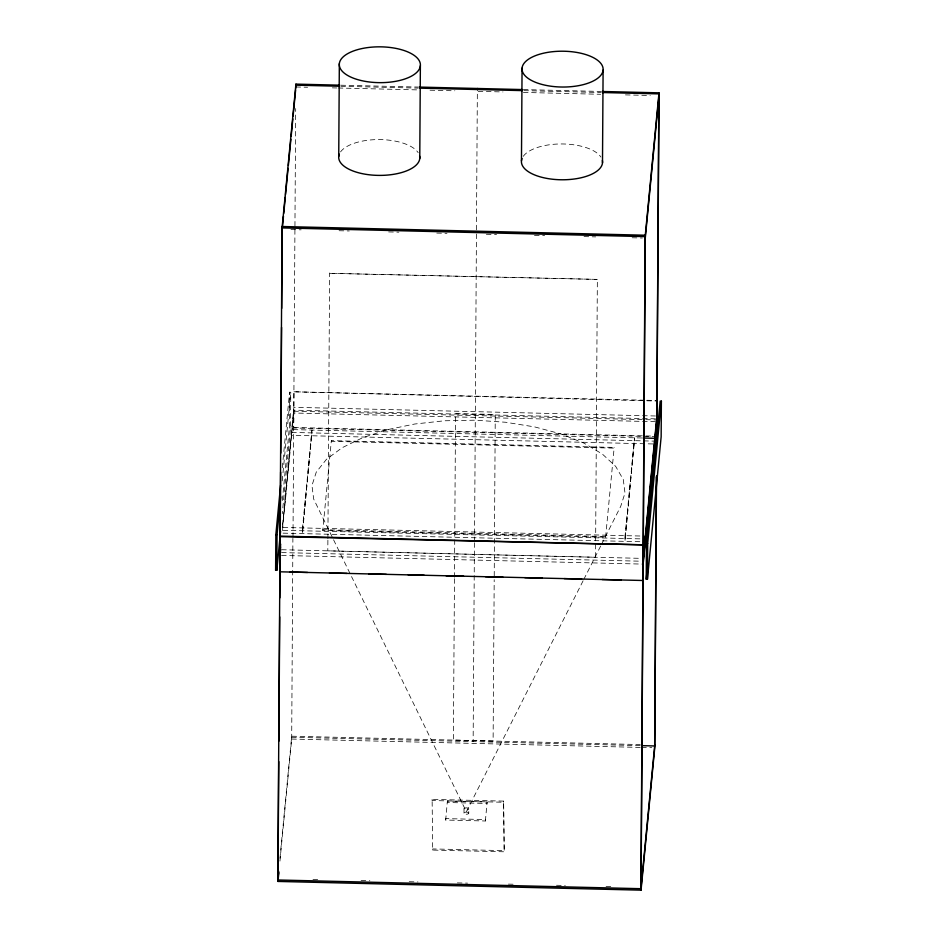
<?xml version="1.0" encoding="UTF-8"?>
<svg xmlns="http://www.w3.org/2000/svg" width="937" height="937" viewBox="0 0 937 937"><rect width="100%" height="100%" fill="white"/><g stroke="black" fill="none" stroke-linecap="round" stroke-linejoin="round"><path stroke-width="0.7" stroke-dasharray="4.68 3.51" d="M282.342 500.534L289.334 427.893L289.568 392.216L290.763 392.252L290.529 427.916L282.271 513.64M279.94 861.103L291.688 739.047L292.894 538.412M293 537.358L295.682 108.575M656.778 436.712L293.703 427.998L293.984 391.795L645.394 400.228M322.773 530.424L322.773 529.71L605.607 536.503L605.607 537.206L322.773 530.424L331.358 440.636L614.18 447.417L614.18 448.132L331.347 441.35L331.358 440.636M327.891 540.262L327.798 550.839L595.534 557.257L597.361 279.39L329.59 273.311L597.361 279.39M327.903 538.798L329.625 272.96M445.684 820.039L445.684 818.61L485.413 819.559L485.401 820.988L445.684 820.039L447.382 801.076L487.099 802.025L487.088 803.454L447.371 802.505L447.382 801.076M454.468 578.726L453.379 740.078L493.108 741.026L494.197 579.675M454.48 577.262L455.546 413.51L495.263 414.47L494.209 578.223M463.991 813.117L464.026 808.842M468.758 813.234A2.389 1.054 0.4 0 0 465.267 812.238A2.389 1.054 0.4 0 0 465.092 814.054A2.389 1.054 0.4 0 0 468.758 813.234L468.793 808.947A2.389 1.054 0.4 0 0 465.302 807.952A2.389 1.054 0.4 0 0 465.127 809.779A2.389 1.054 0.4 0 0 468.793 808.947M474.427 542.769L473.138 741.6L473.244 740.558M474.532 541.715L476.453 231.345M476.453 229.893L477.366 89.53M432.121 799.39L432.062 800.538L503.567 802.248L504.211 851.792L432.707 850.082L432.121 799.39L503.626 801.1L504.211 851.792M432.707 850.082L432.777 848.934L504.282 850.644M503.567 802.248L503.626 801.1M282.295 467.774L289.568 392.216M282.224 480.88L290.763 392.252M293.984 391.795L645.347 400.755M302.51 530.764L311.939 432.917M279.952 858.245L291.7 736.201L640.252 744.564M475.258 415.571L475.352 414.517M485.401 820.988L487.099 802.025M605.607 537.206L614.18 447.417M625.061 538.506L634.49 440.659M583.095 580.811L466.38 811.747L351.539 576.583M583.751 579.499L600.898 545.58M601.554 544.28L620.681 506.437L624.991 493.038L623.269 479.486L615.621 466.31L602.304 454.012L583.845 443.084L560.958 433.913L534.523 426.885L505.535 422.247L475.129 420.186L444.466 420.783L414.728 424.016L387.051 429.743L362.514 437.766L342.04 447.769L326.427 459.364L316.273 472.119L311.962 485.518L313.684 499.07L332.928 538.482M340.951 85.208L418.417 87.059M523.396 89.577L600.91 91.439M340.857 86.263L417.82 88.101M523.842 90.643L600.816 92.494M295.916 86.977L307.582 87.258M332.366 87.855L336.746 87.961M338.198 87.996L418.394 89.917M430.06 90.198L454.855 90.795M478.175 91.346L502.97 91.943M523.385 92.435L600.664 94.286M625.447 94.883L650.243 95.48M290.95 229.577L301.164 229.823M339.077 230.725L349.278 230.97M388.644 231.919L398.857 232.165M436.771 233.079L446.972 233.313M486.338 234.262L496.551 234.508M534.465 235.421L544.666 235.667M584.032 236.604L595.698 236.885M632.159 237.764L642.36 238.01M646.846 400.263L657.06 400.509M646.799 400.79L657.001 401.036M655.455 415.981L293.843 407.302L282.271 527.426L645.347 536.14M655.443 418.839L293.82 410.16L282.248 530.283L645.324 538.986M293.714 411.214L656.79 419.928M655.42 421.697L293.796 413.018L282.236 533.13L645.312 541.844M293.75 427.471L653.909 436.115M289.334 427.893L290.529 427.916M641.74 437.977L291.688 429.579L291.653 435.283L654.729 443.997M291.676 432.425L654.752 441.14M281.58 549.726L641.74 558.37M281.568 552.584L640.264 561.193M281.545 555.442L643.157 564.109M291.606 737.255L640.147 745.618M291.688 739.047L640.182 747.41M641.634 747.445L651.847 747.691M312.993 879.421L320.278 879.597M361.108 880.581L369.857 880.792M409.223 881.729L417.972 881.94M457.338 882.888L467.551 883.134M508.381 884.118L515.666 884.282M556.496 885.266L565.245 885.477M606.075 886.461L613.36 886.636M333.572 539.794L350.895 575.271M523.291 156.303A40.56 17.908 0.4 0 1 562.376 143.958A40.56 17.908 0.4 0 1 600.898 157.041M340.564 151.911A40.56 17.908 0.4 0 1 379.649 139.578A40.56 17.908 0.4 0 1 418.171 152.661M302.534 527.906L302.499 533.621L311.951 430.06L302.534 527.906M625.084 535.648L625.049 541.352L634.501 437.802L625.084 535.648"/><path stroke-width="1.41" d="M280.596 531.08L276.813 570.305L275.619 570.282L275.853 534.605L280.608 485.214M276.813 570.305L277.047 534.64L280.69 496.856M654.776 744.915L640.931 888.698L277.856 879.984L282.084 227.914L295.928 84.119L339.674 85.173M656.521 475.891L654.752 747.761L641.049 890.15L277.973 881.436L278.757 761.617M278.886 741.155L279.695 616.874M279.812 597.876L280.631 472.131M280.749 453.133L281.568 327.388M281.697 308.39L282.224 226.508L645.3 235.222L641.049 890.15M295.811 88.101L295.928 84.119M338.737 156.514L339.335 63.763M419.764 158.458L420.373 65.707A40.56 17.908 0.4 0 0 361.085 48.759A40.56 17.908 0.4 0 0 358.098 79.739A40.56 17.908 0.4 0 0 420.373 65.707M521.464 160.895L522.061 68.143M602.491 162.839L603.1 70.088A40.56 17.908 0.4 0 0 543.811 53.14A40.56 17.908 0.4 0 0 540.825 84.119A40.56 17.908 0.4 0 0 603.1 70.088M640.931 888.698L645.16 236.628L659.004 92.833L602.14 91.475M645.312 541.844L645.347 536.14M646.237 579.171L646.471 543.495L660.187 401.118L661.381 401.141L661.147 436.818L647.432 579.195L646.237 579.171L646.94 571.91M647.432 579.195L647.666 543.53L661.381 401.141M654.729 443.997L654.764 438.293L643.098 438.012M656.415 476.945L654.67 745.957L641.599 745.653M656.661 440.39L658.898 93.887L602.268 92.529M656.802 432.027L659.004 92.833M282.201 229.366L283.466 216.295M283.747 213.378L285.281 197.402M285.562 194.498L288.081 168.344M288.362 165.439L290.88 139.285M291.161 136.38L292.836 118.94M293.117 116.036L295.635 89.882M275.619 570.282L275.9 567.377M280.128 549.691L280.667 544.128M280.104 552.549L280.643 546.985M280.093 555.407L280.631 549.832M279.858 571.793L642.934 580.495M277.856 879.984L278.699 871.316M277.973 881.436L278.816 872.722M477.366 89.53L477.472 88.476M645.277 238.08L658.992 95.691M643.204 558.405L656.907 416.016M643.18 561.263L656.896 418.874M643.157 564.109L656.872 421.732M419.378 87.082L522.495 89.565M295.834 85.173L339.405 86.227M419.272 88.137L522.389 90.608M282.084 227.914L645.16 236.628M275.853 534.605L277.047 534.64M646.471 543.495L647.666 543.53M280.093 536.116L643.157 544.83L280.034 536.643M290.06 572.027L307.559 572.448M329.437 572.975L346.936 573.397M368.803 573.924L386.302 574.346M408.169 574.861L424.215 575.248M446.082 575.775L463.581 576.196M485.448 576.723L502.946 577.145M524.825 577.66L542.324 578.082M564.191 578.609L581.69 579.031M602.104 579.523L621.055 579.968M602.374 160.496A40.56 17.908 0.4 0 1 560.256 179.752A40.56 17.908 0.4 0 1 522.026 158.564M419.647 156.116A40.56 17.908 0.4 0 1 377.529 175.371A40.56 17.908 0.4 0 1 339.299 154.183"/></g></svg>
